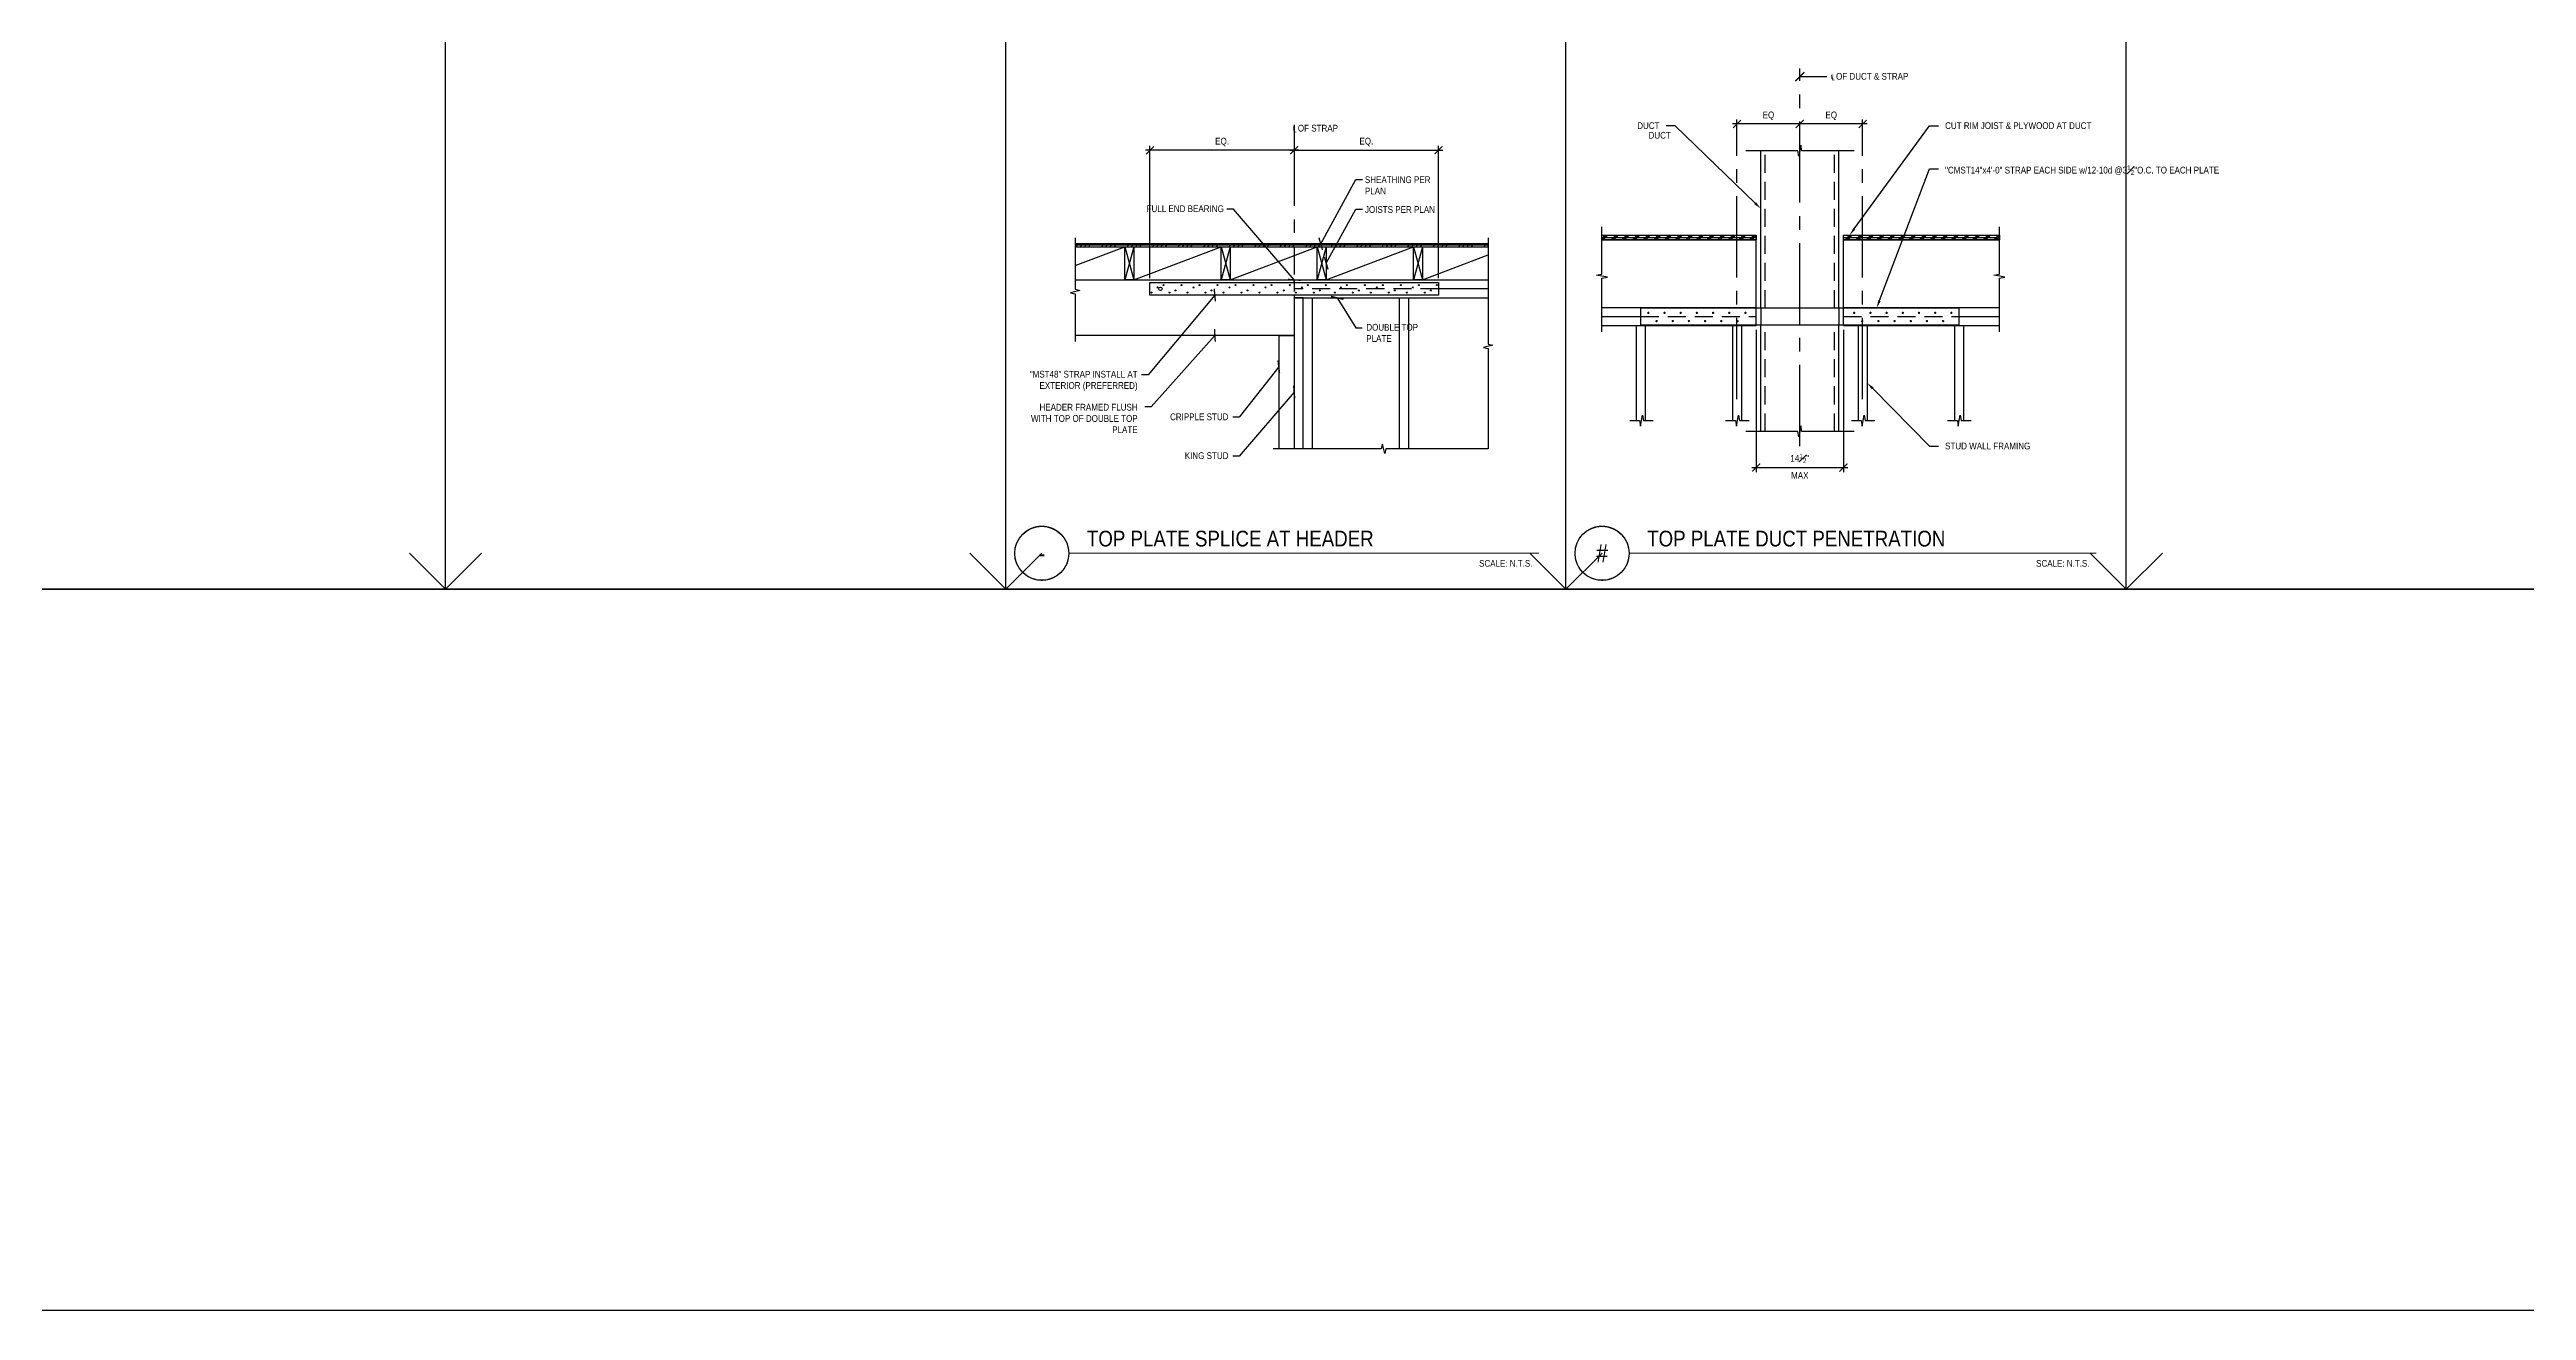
# Model space of a CAD drawing. Header units: inches. Extents: x -16404 to 14624, y -1591 to 16152.
# Drawn here: x -8914.6 to -8502.5, y 5040 to 5249.8 of the extents above; entities that cross this region are included whole.
import ezdxf
from ezdxf import colors
from ezdxf.entities.mleader import LeaderData, LeaderLine
from ezdxf.enums import TextEntityAlignment as Align
from ezdxf.math import Vec2, Vec3

# ---------------------------------------------------------------- set-up
doc = ezdxf.new("R2010")
doc.units = ezdxf.units.IN
doc.header["$LTSCALE"] = 24
doc.header["$MEASUREMENT"] = 0
for name, pattern in [('CENTER2', [1.125, 0.75, -0.125, 0.125, -0.125]), ('DASHED2', [0.375, 0.25, -0.125]), ('HIDDEN2', [0.1875, 0.125, -0.0625]), ('HIDDEN4', [0.09375, 0.0625, -0.03125])]:
    doc.linetypes.add(name, pattern=pattern)
doc.layers.get('0').update_dxf_attribs({"linetype": 'CONTINUOUS'})
doc.layers.get('DefPoints').update_dxf_attribs({"color": 251, "linetype": 'CONTINUOUS'})
for name, color, linetype in [('S-ANNO-DIMS', 2, 'CONTINUOUS'), ('S-ANNO-NOTE', 4, 'CONTINUOUS'), ('S-BREAK', 2, 'CONTINUOUS'), ('S-NAIL', 2, 'CONTINUOUS'), ('S-SIMPSON', 2, 'CONTINUOUS'), ('S-WOOD', 3, 'CONTINUOUS')]:
    doc.layers.add(name, color=color, linetype=linetype)
doc.layers.add('S-ANNO-GRID-NONPLOT', color=251, linetype='CONTINUOUS', plot=False)
doc.layers.add('S-ANNO-NONPLOT', color=253, linetype='CONTINUOUS', plot=False)
doc.layers.add('S-HATCH1', color=1, linetype='CONTINUOUS', transparency=0.5)
doc.styles.add('Arial', font='arial.ttf', dxfattribs={"width": 0.85})
doc.dimstyles.new('DIM-12$0', dxfattribs={"dimscale": 12, "dimtxt": 0.09375, "dimasz": 0.109375, "dimexe": 0.0625, "dimexo": 0.0625, "dimgap": 0.0625, "dimtad": 1, "dimdec": 4, "dimzin": 11, "dimdsep": 46, "dimlunit": 4, "dimtxsty": 'Arial', "dimblk": 'ARCHTICK', "dimblk1": 'ARCHTICK', "dimblk2": 'ARCHTICK', "dimsah": 1, "dimcen": 0.125, "dimdle": 0.0625, "dimclrd": 256, "dimclre": 256, "dimclrt": 4, "dimadec": 0, "dimazin": 0, "dimtfac": 0.75, "dimtdec": 4, "dimtofl": 0, "dimtmove": 0, "dimatfit": 3, "dimldrblk": 'ARCHTICK', "dimfxl": 1, "dimfrac": 1, "dimtolj": 1, "dimtzin": 11, "dimarcsym": 0})
doc.dimstyles.new('DIM-12$7', dxfattribs={"dimscale": 12, "dimtxt": 0.09375, "dimasz": 0.125, "dimexe": 0.0625, "dimexo": 0.0625, "dimgap": 0.0625, "dimtad": 1, "dimdec": 4, "dimzin": 11, "dimdsep": 46, "dimlunit": 4, "dimtxsty": 'Arial', "dimblk": 'ARCHTICK', "dimcen": 0.125, "dimclrd": 256, "dimclre": 256, "dimclrt": 4, "dimadec": 0, "dimazin": 0, "dimtfac": 0.75, "dimtdec": 4, "dimtofl": 0, "dimtmove": 0, "dimatfit": 3, "dimldrblk": 'ARCHTICK', "dimfxl": 1, "dimfrac": 1, "dimtolj": 1, "dimtzin": 11, "dimarcsym": 0})
pattern_1 = [(45, (1185.7944, -706.6446), (-0.88388348, 0.88388348), []), (45, (1185.684, -706.5341), (-0.88388348, 0.88388348), []), (45, (1185.5735, -706.4236), (-0.88388348, 0.88388348), [])]

# ---------------------------------------------------------------- blocks, each defined once
blk = doc.blocks.new('_ARCHTICK')
at = {"color": 0, "linetype": 'ByBlock', "const_width": 0.15}
blk.add_lwpolyline([(-0.5, -0.5), (0.5, 0.5)], dxfattribs=at)
blk = doc.blocks.new('*D2081')
at = {"layer": 'DefPoints', "color": 0, "transparency": 16777216}
for p in [(-8707.54, 5233.06), (-8683.54, 5233.06), (-8683.54, 5211.03)]:
    blk.add_point(p, dxfattribs=at)
at = {"layer": 'S-ANNO-DIMS', "lineweight": -2, "transparency": 16777216}
for p, q in [((-8683.54, 5211.78), (-8683.54, 5233.81)), ((-8708.29, 5233.06), (-8682.79, 5233.06))]:
    blk.add_line(p, q, dxfattribs=at)
at = {"layer": 'S-ANNO-DIMS', "lineweight": -2, "transparency": 16777216, "xscale": 1.3125, "yscale": 1.3125, "zscale": 1.3125, "rotation": 180}
blk.add_blockref('_ARCHTICK', (-8707.54, 5233.06), dxfattribs=at)
at = {"layer": 'S-ANNO-DIMS', "lineweight": -2, "transparency": 16777216, "xscale": 1.3125, "yscale": 1.3125, "zscale": 1.3125}
blk.add_blockref('_ARCHTICK', (-8683.54, 5233.06), dxfattribs=at)
at = {"layer": 'S-ANNO-DIMS', "color": 4, "transparency": 16777216, "insert": (-8695.54, 5234.42), "char_height": 1.125, "attachment_point": 5, "style": 'Arial'}
blk.add_mtext('\\A1;EQ.', dxfattribs=at)
blk = doc.blocks.new('*D2082')
at = {"layer": 'DefPoints', "color": 0, "transparency": 16777216}
for p in [(-8731.54, 5233.06), (-8707.54, 5233.06), (-8731.54, 5211.03)]:
    blk.add_point(p, dxfattribs=at)
at = {"layer": 'S-ANNO-DIMS', "lineweight": -2, "transparency": 16777216}
for p, q in [((-8731.54, 5211.78), (-8731.54, 5233.81)), ((-8706.79, 5233.06), (-8732.29, 5233.06))]:
    blk.add_line(p, q, dxfattribs=at)
at = {"layer": 'S-ANNO-DIMS', "lineweight": -2, "transparency": 16777216, "xscale": 1.3125, "yscale": 1.3125, "zscale": 1.3125, "rotation": 180}
blk.add_blockref('_ARCHTICK', (-8731.54, 5233.06), dxfattribs=at)
at = {"layer": 'S-ANNO-DIMS', "lineweight": -2, "transparency": 16777216, "xscale": 1.3125, "yscale": 1.3125, "zscale": 1.3125}
blk.add_blockref('_ARCHTICK', (-8707.54, 5233.06), dxfattribs=at)
at = {"layer": 'S-ANNO-DIMS', "color": 4, "transparency": 16777216, "insert": (-8719.54, 5234.42), "char_height": 1.125, "attachment_point": 5, "style": 'Arial'}
blk.add_mtext('\\A1;EQ.', dxfattribs=at)
blk = doc.blocks.new('*U287')
at = {"const_width": 0.188}
for points in [[(-4.5, 0, -1), (4.5, 0, 3.732051)], [(-4.5, 0, 1), (4.5, 0, -3.732051)]]:
    blk.add_lwpolyline(points, format="xyb", dxfattribs=at)
blk.add_lwpolyline([(4.5, 0), (82.74, 0)], dxfattribs=at)
blk.add_circle((0, 0), 4.5)
at = {"style": 'Arial', "width": 0.85}
for tag, p in [('DWG_TITLE_1', (7.5, 6.19)), ('DWG_TITLE_2', (7.5, 2.44))]:
    blk.add_attdef(tag, text='', height=2.62, dxfattribs=at).set_placement(p, align=Align.MIDDLE_LEFT)
blk.add_attdef('#', text='', height=3, dxfattribs=at).set_placement((0, 0), align=Align.MIDDLE_CENTER)
blk.add_attdef('SCALE', text='', height=1.12, dxfattribs=at).set_placement((81.62, -1.12), align=Align.TOP_RIGHT)
blk = doc.blocks.new('*D941')
at = {"layer": 'DefPoints', "color": 0, "transparency": 16777216}
for p in [(-8633.88, 5237.43), (-8633.88, 5237.43), (-8623.43, 5237.43)]:
    blk.add_point(p, dxfattribs=at)
at = {"layer": 'S-ANNO-DIMS', "lineweight": -2, "transparency": 16777216}
blk.add_line((-8622.68, 5237.43), (-8634.63, 5237.43), dxfattribs=at)
at = {"layer": 'S-ANNO-DIMS', "lineweight": -2, "transparency": 16777216, "xscale": 1.3125, "yscale": 1.3125, "zscale": 1.3125, "rotation": 180}
blk.add_blockref('_ARCHTICK', (-8633.88, 5237.43), dxfattribs=at)
at = {"layer": 'S-ANNO-DIMS', "lineweight": -2, "transparency": 16777216, "xscale": 1.3125, "yscale": 1.3125, "zscale": 1.3125}
blk.add_blockref('_ARCHTICK', (-8623.43, 5237.43), dxfattribs=at)
at = {"layer": 'S-ANNO-DIMS', "color": 4, "transparency": 16777216, "insert": (-8628.65, 5238.79), "char_height": 1.125, "attachment_point": 5, "style": 'Arial'}
blk.add_mtext('\\A1;EQ', dxfattribs=at)
blk = doc.blocks.new('*D942')
at = {"layer": 'DefPoints', "color": 0, "transparency": 16777216}
for p in [(-8623.43, 5237.43), (-8623.43, 5237.43), (-8612.97, 5237.43)]:
    blk.add_point(p, dxfattribs=at)
at = {"layer": 'S-ANNO-DIMS', "lineweight": -2, "transparency": 16777216}
blk.add_line((-8612.22, 5237.43), (-8624.18, 5237.43), dxfattribs=at)
at = {"layer": 'S-ANNO-DIMS', "lineweight": -2, "transparency": 16777216, "xscale": 1.3125, "yscale": 1.3125, "zscale": 1.3125, "rotation": 180}
blk.add_blockref('_ARCHTICK', (-8623.43, 5237.43), dxfattribs=at)
at = {"layer": 'S-ANNO-DIMS', "lineweight": -2, "transparency": 16777216, "xscale": 1.3125, "yscale": 1.3125, "zscale": 1.3125}
blk.add_blockref('_ARCHTICK', (-8612.97, 5237.43), dxfattribs=at)
at = {"layer": 'S-ANNO-DIMS', "color": 4, "transparency": 16777216, "insert": (-8618.2, 5238.79), "char_height": 1.125, "attachment_point": 5, "style": 'Arial'}
blk.add_mtext('\\A1;EQ', dxfattribs=at)
blk = doc.blocks.new('*D943')
at = {"layer": 'DefPoints', "color": 0, "transparency": 16777216}
for p in [(-8630.68, 5203.91), (-8616.18, 5203.91), (-8616.18, 5180.26)]:
    blk.add_point(p, dxfattribs=at)
at = {"layer": 'S-ANNO-DIMS', "lineweight": -2, "transparency": 16777216}
for p, q in [((-8630.68, 5203.16), (-8630.68, 5179.51)), ((-8616.18, 5203.16), (-8616.18, 5179.51)), ((-8631.43, 5180.26), (-8615.43, 5180.26))]:
    blk.add_line(p, q, dxfattribs=at)
at = {"layer": 'S-ANNO-DIMS', "lineweight": -2, "transparency": 16777216, "xscale": 1.3125, "yscale": 1.3125, "zscale": 1.3125, "rotation": 180}
blk.add_blockref('_ARCHTICK', (-8630.68, 5180.26), dxfattribs=at)
at = {"layer": 'S-ANNO-DIMS', "lineweight": -2, "transparency": 16777216, "xscale": 1.3125, "yscale": 1.3125, "zscale": 1.3125}
blk.add_blockref('_ARCHTICK', (-8616.18, 5180.26), dxfattribs=at)
at = {"layer": 'S-ANNO-DIMS', "color": 4, "transparency": 16777216, "char_height": 1.125, "attachment_point": 5, "style": 'Arial'}
for s, insert in [('\\A1;\\A1;14{\\H0.7x;\\S1#2;}"', (-8623.43, 5181.8)), ('\\A1;MAX', (-8623.43, 5178.95))]:
    blk.add_mtext(s, dxfattribs=dict(at, insert=insert))
blk = doc.blocks.new('*U283')
at = {"const_width": 0.188}
for points in [[(-4.5, 0, -1), (4.5, 0, 3.732051)], [(-4.5, 0, 1), (4.5, 0, -3.732051)]]:
    blk.add_lwpolyline(points, format="xyb", dxfattribs=at)
blk.add_lwpolyline([(4.5, 0), (82.21, 0)], dxfattribs=at)
blk.add_circle((0, 0), 4.5)
at = {"style": 'Arial', "width": 0.85}
for tag, p in [('DWG_TITLE_1', (7.5, 6.19)), ('DWG_TITLE_2', (7.5, 2.44))]:
    blk.add_attdef(tag, text='', height=2.62, dxfattribs=at).set_placement(p, align=Align.MIDDLE_LEFT)
blk.add_attdef('#', text='', height=3, dxfattribs=at).set_placement((0, 0), align=Align.MIDDLE_CENTER)
blk.add_attdef('SCALE', text='', height=1.12, dxfattribs=at).set_placement((81.08, -1.12), align=Align.TOP_RIGHT)
blk = doc.blocks.new('Se_24x36_DETAILS_GRID')
for p, q in [((0, 23), (7.767, 23)), ((0, 15.333), (0, 23)), ((7.767, 23), (15.535, 23)), ((7.767, 15.333), (7.767, 23)), ((15.535, 23), (23.302, 23)), ((15.535, 15.333), (15.535, 23)), ((23.302, 23), (31.07, 23)), ((23.302, 15.333), (23.302, 23)), ((31.07, 15.333), (31.07, 23)), ((0, 15.333), (0.5, 15.833)), ((7.767, 15.333), (8.267, 15.833)), ((15.535, 15.333), (16.035, 15.833)), ((23.302, 15.333), (23.802, 15.833)), ((0, 15.333), (7.767, 15.333)), ((0, 7.667), (0, 15.333)), ((7.767, 15.333), (15.535, 15.333)), ((7.767, 7.667), (7.767, 15.333)), ((15.535, 15.333), (23.302, 15.333)), ((15.535, 7.667), (15.535, 15.333)), ((23.302, 15.333), (31.07, 15.333)), ((23.302, 7.667), (23.302, 15.333)), ((31.07, 7.667), (31.07, 15.333)), ((0, 7.667), (0.5, 8.167)), ((7.767, 7.667), (8.267, 8.167)), ((15.535, 7.667), (16.035, 8.167)), ((23.302, 7.667), (23.802, 8.167)), ((0, 7.667), (7.767, 7.667)), ((0, 0), (0, 7.667)), ((7.767, 7.667), (15.535, 7.667)), ((7.767, 0), (7.767, 7.667)), ((15.535, 7.667), (23.302, 7.667)), ((15.535, 0), (15.535, 7.667)), ((23.302, 7.667), (31.07, 7.667)), ((23.302, 0), (23.302, 7.667)), ((31.07, 0), (31.07, 7.667)), ((0, 0), (0.5, 0.5)), ((7.767, 0), (8.267, 0.5)), ((15.535, 0), (16.035, 0.5)), ((23.302, 0), (23.802, 0.5)), ((0, 0), (7.767, 0)), ((7.767, 0), (15.535, 0)), ((15.535, 0), (23.302, 0)), ((23.302, 0), (31.07, 0))]:
    blk.add_line(p, q)
at = {"linetype": 'DASHED2', "ltscale": 0.5}
for p, q in [((7.767, 15.333), (7.267, 15.833)), ((15.535, 15.333), (15.035, 15.833)), ((23.302, 15.333), (22.802, 15.833)), ((31.07, 15.333), (30.57, 15.833)), ((7.767, 7.667), (7.267, 8.167)), ((15.535, 7.667), (15.035, 8.167)), ((23.302, 7.667), (22.802, 8.167)), ((31.07, 7.667), (30.57, 8.167)), ((7.767, 0), (7.267, 0.5)), ((15.535, 0), (15.035, 0.5)), ((23.302, 0), (22.802, 0.5)), ((31.07, 0), (30.57, 0.5))]:
    blk.add_line(p, q, dxfattribs=at)

msp = doc.modelspace()

# ---------------------------------------------------------------- hatches: boundary and pattern name
at = {"layer": 'S-HATCH1'}
h = msp.add_hatch(dxfattribs=at)
h.set_pattern_fill('ANSI34', color=256, scale=4, style=0)
h.set_pattern_definition([(45, (-8747.082, 5167.1166), (-2.12132, 2.12132), []), (45, (-8746.3748, 5167.1166), (-2.12132, 2.12132), []), (45, (-8745.6677, 5167.1166), (-2.12132, 2.12132), []), (45, (-8744.9606, 5167.1166), (-2.12132, 2.12132), [])])
h.paths.add_polyline_path([(-8675.29953, 5217.00089), (-8675.29953, 5217.50089), (-8743.96248, 5217.50089), (-8743.96248, 5217.00089)])
h = msp.add_hatch(dxfattribs=at)
h.set_pattern_fill('PLAST', color=256, scale=5, angle=45, style=0)
h.set_pattern_definition(pattern_1)
h.paths.add_polyline_path([(-8630.67793, 5218.15564), (-8656.35869, 5218.15564), (-8656.35869, 5218.90564), (-8630.67793, 5218.90564)])
h = msp.add_hatch(dxfattribs=at)
h.set_pattern_fill('PLAST', color=256, scale=5, angle=45, style=0)
h.set_pattern_definition(pattern_1)
h.paths.add_polyline_path([(-8590.21698, 5218.15564), (-8616.17793, 5218.15564), (-8616.17793, 5218.90564), (-8590.21698, 5218.90564)])

# ---------------------------------------------------------------- linework, layer by layer
at = {"layer": 'S-ANNO-GRID-NONPLOT'}
msp.add_lwpolyline([(-6513.41764, 5160), (-9128.3678, 5160), (-9128.3678, 6720), (-6513.41764, 6720)], close=True, dxfattribs=at)
at = {"layer": 'S-ANNO-NONPLOT', "color": 6}
msp.add_lwpolyline([(-6393.41764, 5040), (-9248.3678, 5040), (-9248.3678, 6840), (-6393.41764, 6840)], close=True, dxfattribs=at)
at = {"layer": 'S-ANNO-NOTE', "color": 1, "linetype": 'CENTER2', "ltscale": 0.75}
for p, q in [((-8623.42793, 5183.84181), (-8623.42793, 5246.66397)), ((-8707.54441, 5237.29392), (-8707.54441, 5212.39998)), ((-8633.88191, 5191.65742), (-8633.88191, 5238.17646)), ((-8612.97394, 5191.65742), (-8612.97394, 5238.17646))]:
    msp.add_line(p, q, dxfattribs=at)
at = {"layer": 'S-ANNO-NOTE', "color": 2}
for points in [[(-8656.35869, 5202.87388), (-8656.35869, 5211.76807), (-8655.44441, 5211.93157), (-8656.35869, 5212.09508), (-8657.27297, 5212.25858), (-8656.35869, 5212.42209), (-8656.35869, 5220.32099)], [(-8590.21698, 5202.87388), (-8590.21698, 5211.76807), (-8589.3027, 5211.93157), (-8590.21698, 5212.09508), (-8591.13126, 5212.25858), (-8590.21698, 5212.42209), (-8590.21698, 5220.32099)], [(-8651.72639, 5188.07958), (-8650.09196, 5188.07958), (-8649.92846, 5187.1653), (-8649.76495, 5188.07958), (-8649.60145, 5188.99386), (-8649.43794, 5188.07958), (-8647.81323, 5188.07958)], [(-8635.76595, 5188.07958), (-8634.13152, 5188.07958), (-8633.96801, 5187.1653), (-8633.80451, 5188.07958), (-8633.641, 5188.99386), (-8633.4775, 5188.07958), (-8631.85279, 5188.07958)], [(-8614.85797, 5188.07958), (-8613.22354, 5188.07958), (-8613.06004, 5187.1653), (-8612.89653, 5188.07958), (-8612.73302, 5188.99386), (-8612.56952, 5188.07958), (-8610.94481, 5188.07958)], [(-8598.85797, 5188.07958), (-8597.22354, 5188.07958), (-8597.06004, 5187.1653), (-8596.89653, 5188.07958), (-8596.73302, 5188.99386), (-8596.56952, 5188.07958), (-8594.94481, 5188.07958)], [(-8614.36163, 5186.278), (-8623.10091, 5186.278), (-8623.26442, 5187.19228), (-8623.42793, 5186.278), (-8623.59143, 5185.36372), (-8623.75494, 5186.278), (-8632.38554, 5186.278)]]:
    msp.add_lwpolyline(points, dxfattribs=at)
at = {"layer": 'S-BREAK'}
for points in [[(-8743.96248, 5218.50089), (-8743.96248, 5209.92243), (-8743.18413, 5209.73314), (-8744.74083, 5209.35457), (-8743.96248, 5209.16528), (-8743.96248, 5201.25089)], [(-8675.29953, 5218.50089), (-8675.29953, 5200.81354), (-8674.52118, 5200.62425), (-8676.07788, 5200.24568), (-8675.29953, 5200.05639), (-8675.29953, 5183.36905)], [(-8675.29953, 5183.36905), (-8692.2934, 5183.36905), (-8692.48268, 5182.5907), (-8692.86126, 5184.1474), (-8693.05054, 5183.36905), (-8711.04441, 5183.36905)]]:
    msp.add_lwpolyline(points, dxfattribs=at)
at = {"layer": 'S-NAIL', "const_width": 0.19231}
for points in [[(-8648.7246, 5206.00067, 1), (-8648.5323, 5206.00067, 1)], [(-8647.35873, 5204.63436, -1), (-8647.16643, 5204.63436, -1)], [(-8646.0323, 5206.00067, 1), (-8645.83999, 5206.00067, 1)], [(-8644.66643, 5204.63436, -1), (-8644.47412, 5204.63436, -1)], [(-8643.33999, 5206.00067, 1), (-8643.14768, 5206.00067, 1)], [(-8641.97412, 5204.63436, -1), (-8641.78181, 5204.63436, -1)], [(-8640.64768, 5206.00067, 1), (-8640.45537, 5206.00067, 1)], [(-8639.28181, 5204.63436, -1), (-8639.0895, 5204.63436, -1)], [(-8637.95537, 5206.00067, 1), (-8637.76307, 5206.00067, 1)], [(-8636.5895, 5204.63436, -1), (-8636.39719, 5204.63436, -1)], [(-8635.26307, 5206.00067, 1), (-8635.07076, 5206.00067, 1)], [(-8633.89719, 5204.63436, -1), (-8633.70489, 5204.63436, -1)], [(-8632.57076, 5206.00067, 1), (-8632.37845, 5206.00067, 1)], [(-8614.2789, 5206.00067, -1), (-8614.47121, 5206.00067, -1)], [(-8612.95246, 5204.63436, 1), (-8613.14477, 5204.63436, 1)], [(-8611.58659, 5206.00067, -1), (-8611.7789, 5206.00067, -1)], [(-8610.26015, 5204.63436, 1), (-8610.45246, 5204.63436, 1)], [(-8608.89428, 5206.00067, -1), (-8609.08659, 5206.00067, -1)], [(-8607.56785, 5204.63436, 1), (-8607.76015, 5204.63436, 1)], [(-8606.20197, 5206.00067, -1), (-8606.39428, 5206.00067, -1)], [(-8604.87554, 5204.63436, 1), (-8605.06785, 5204.63436, 1)], [(-8603.50967, 5206.00067, -1), (-8603.70197, 5206.00067, -1)], [(-8602.18323, 5204.63436, 1), (-8602.37554, 5204.63436, 1)], [(-8600.81736, 5206.00067, -1), (-8601.00967, 5206.00067, -1)], [(-8599.49092, 5204.63436, 1), (-8599.68323, 5204.63436, 1)], [(-8598.12505, 5206.00067, -1), (-8598.31736, 5206.00067, -1)]]:
    msp.add_lwpolyline(points, format="xyb", close=True, dxfattribs=at)
at = {"layer": 'S-SIMPSON'}
for p, q in [((-8731.54441, 5211.03214), (-8683.54441, 5211.03214)), ((-8731.54441, 5208.96964), (-8731.54441, 5211.03214)), ((-8683.54441, 5208.96964), (-8731.54441, 5208.96964)), ((-8731.38441, 5209.37589), (-8731.20441, 5209.37589)), ((-8731.29441, 5209.28589), (-8731.29441, 5209.46589)), ((-8730.38441, 5210.25089), (-8730.20441, 5210.25089)), ((-8730.29441, 5210.16089), (-8730.29441, 5210.34089)), ((-8729.38441, 5210.62589), (-8729.20441, 5210.62589)), ((-8729.29441, 5210.53589), (-8729.29441, 5210.71589)), ((-8728.38441, 5209.37589), (-8728.20441, 5209.37589)), ((-8728.29441, 5209.28589), (-8728.29441, 5209.46589)), ((-8727.38441, 5209.75089), (-8727.20441, 5209.75089)), ((-8727.29441, 5209.66089), (-8727.29441, 5209.84089)), ((-8726.38441, 5210.62589), (-8726.20441, 5210.62589)), ((-8726.29441, 5210.53589), (-8726.29441, 5210.71589)), ((-8725.38441, 5209.37589), (-8725.20441, 5209.37589)), ((-8725.29441, 5209.28589), (-8725.29441, 5209.46589)), ((-8724.38441, 5210.25089), (-8724.20441, 5210.25089)), ((-8724.29441, 5210.16089), (-8724.29441, 5210.34089)), ((-8723.38441, 5210.62589), (-8723.20441, 5210.62589)), ((-8723.29441, 5210.53589), (-8723.29441, 5210.71589)), ((-8722.38441, 5209.37589), (-8722.20441, 5209.37589)), ((-8722.29441, 5209.28589), (-8722.29441, 5209.46589)), ((-8721.38441, 5209.75089), (-8721.20441, 5209.75089)), ((-8721.29441, 5209.66089), (-8721.29441, 5209.84089)), ((-8720.38441, 5210.62589), (-8720.20441, 5210.62589)), ((-8720.29441, 5210.53589), (-8720.29441, 5210.71589)), ((-8719.38441, 5209.37589), (-8719.20441, 5209.37589)), ((-8719.29441, 5209.28589), (-8719.29441, 5209.46589)), ((-8718.38441, 5210.25089), (-8718.20441, 5210.25089)), ((-8718.29441, 5210.16089), (-8718.29441, 5210.34089)), ((-8717.38441, 5210.62589), (-8717.20441, 5210.62589)), ((-8717.29441, 5210.53589), (-8717.29441, 5210.71589)), ((-8716.38441, 5209.37589), (-8716.20441, 5209.37589)), ((-8716.29441, 5209.28589), (-8716.29441, 5209.46589)), ((-8715.38441, 5209.75089), (-8715.20441, 5209.75089)), ((-8715.29441, 5209.66089), (-8715.29441, 5209.84089)), ((-8714.38441, 5210.62589), (-8714.20441, 5210.62589)), ((-8714.29441, 5210.53589), (-8714.29441, 5210.71589)), ((-8713.38441, 5209.37589), (-8713.20441, 5209.37589)), ((-8713.29441, 5209.28589), (-8713.29441, 5209.46589)), ((-8712.38441, 5210.25089), (-8712.20441, 5210.25089)), ((-8712.29441, 5210.16089), (-8712.29441, 5210.34089)), ((-8711.38441, 5210.62589), (-8711.20441, 5210.62589)), ((-8711.29441, 5210.53589), (-8711.29441, 5210.71589)), ((-8710.38441, 5209.37589), (-8710.20441, 5209.37589)), ((-8710.29441, 5209.28589), (-8710.29441, 5209.46589)), ((-8709.38441, 5209.75089), (-8709.20441, 5209.75089)), ((-8709.29441, 5209.66089), (-8709.29441, 5209.84089)), ((-8708.38441, 5210.62589), (-8708.20441, 5210.62589)), ((-8708.29441, 5210.53589), (-8708.29441, 5210.71589)), ((-8707.38441, 5209.37589), (-8707.20441, 5209.37589)), ((-8707.29441, 5209.28589), (-8707.29441, 5209.46589)), ((-8706.38441, 5210.25089), (-8706.20441, 5210.25089)), ((-8706.29441, 5210.16089), (-8706.29441, 5210.34089)), ((-8705.38441, 5210.62589), (-8705.20441, 5210.62589)), ((-8705.29441, 5210.53589), (-8705.29441, 5210.71589)), ((-8704.38441, 5209.37589), (-8704.20441, 5209.37589)), ((-8704.29441, 5209.28589), (-8704.29441, 5209.46589)), ((-8703.38441, 5209.75089), (-8703.20441, 5209.75089)), ((-8703.29441, 5209.66089), (-8703.29441, 5209.84089)), ((-8702.38441, 5210.62589), (-8702.20441, 5210.62589)), ((-8702.29441, 5210.53589), (-8702.29441, 5210.71589)), ((-8700.88441, 5209.37589), (-8700.70441, 5209.37589)), ((-8700.79441, 5209.28589), (-8700.79441, 5209.46589)), ((-8699.88441, 5210.25089), (-8699.70441, 5210.25089)), ((-8699.79441, 5210.16089), (-8699.79441, 5210.34089)), ((-8698.88441, 5210.62589), (-8698.70441, 5210.62589)), ((-8698.79441, 5210.53589), (-8698.79441, 5210.71589)), ((-8697.88441, 5209.37589), (-8697.70441, 5209.37589)), ((-8697.79441, 5209.28589), (-8697.79441, 5209.46589)), ((-8696.88441, 5209.75089), (-8696.70441, 5209.75089)), ((-8696.79441, 5209.66089), (-8696.79441, 5209.84089)), ((-8695.88441, 5210.62589), (-8695.70441, 5210.62589)), ((-8695.79441, 5210.53589), (-8695.79441, 5210.71589)), ((-8694.88441, 5209.37589), (-8694.70441, 5209.37589)), ((-8694.79441, 5209.28589), (-8694.79441, 5209.46589)), ((-8693.88441, 5210.25089), (-8693.70441, 5210.25089)), ((-8693.79441, 5210.16089), (-8693.79441, 5210.34089)), ((-8692.88441, 5210.62589), (-8692.70441, 5210.62589)), ((-8692.79441, 5210.53589), (-8692.79441, 5210.71589)), ((-8691.88441, 5209.37589), (-8691.70441, 5209.37589)), ((-8691.79441, 5209.28589), (-8691.79441, 5209.46589)), ((-8690.88441, 5209.75089), (-8690.70441, 5209.75089)), ((-8690.79441, 5209.66089), (-8690.79441, 5209.84089)), ((-8689.88441, 5210.62589), (-8689.70441, 5210.62589)), ((-8689.79441, 5210.53589), (-8689.79441, 5210.71589)), ((-8688.88441, 5209.37589), (-8688.70441, 5209.37589)), ((-8688.79441, 5209.28589), (-8688.79441, 5209.46589)), ((-8687.88441, 5210.25089), (-8687.70441, 5210.25089)), ((-8687.79441, 5210.16089), (-8687.79441, 5210.34089)), ((-8686.88441, 5210.62589), (-8686.70441, 5210.62589)), ((-8686.79441, 5210.53589), (-8686.79441, 5210.71589)), ((-8685.88441, 5209.37589), (-8685.70441, 5209.37589)), ((-8685.79441, 5209.28589), (-8685.79441, 5209.46589)), ((-8684.88441, 5209.75089), (-8684.70441, 5209.75089)), ((-8684.79441, 5209.66089), (-8684.79441, 5209.84089)), ((-8683.88441, 5210.62589), (-8683.70441, 5210.62589)), ((-8683.79441, 5210.53589), (-8683.79441, 5210.71589)), ((-8683.54441, 5211.03214), (-8683.54441, 5208.96964))]:
    msp.add_line(p, q, dxfattribs=at)
msp.add_lwpolyline([(-8649.90531, 5204.00564), (-8596.94434, 5204.00564), (-8596.94434, 5206.80564), (-8649.90531, 5206.80564)], close=True, dxfattribs=at)
for centre, radius in [((-8731.29441, 5209.37589), 0.078), ((-8730.29441, 5210.25089), 0.07815), ((-8729.79441, 5210.00089), 0.28125), ((-8729.29441, 5210.62589), 0.078), ((-8728.29441, 5209.37589), 0.078), ((-8727.29441, 5209.75089), 0.078), ((-8726.29441, 5210.62589), 0.078), ((-8725.29441, 5209.37589), 0.078), ((-8724.29441, 5210.25089), 0.07815), ((-8723.29441, 5210.62589), 0.078), ((-8722.29441, 5209.37589), 0.078), ((-8721.29441, 5209.75089), 0.078), ((-8720.29441, 5210.62589), 0.078), ((-8719.29441, 5209.37589), 0.078), ((-8718.29441, 5210.25089), 0.07815), ((-8717.29441, 5210.62589), 0.078), ((-8716.29441, 5209.37589), 0.078), ((-8715.29441, 5209.75089), 0.078), ((-8714.29441, 5210.62589), 0.078), ((-8713.29441, 5209.37589), 0.078), ((-8712.29441, 5210.25089), 0.07815), ((-8711.29441, 5210.62589), 0.078), ((-8710.29441, 5209.37589), 0.078), ((-8709.29441, 5209.75089), 0.078), ((-8708.29441, 5210.62589), 0.078), ((-8707.29441, 5209.37589), 0.078), ((-8706.29441, 5210.25089), 0.07815), ((-8705.29441, 5210.62589), 0.078), ((-8704.29441, 5209.37589), 0.078), ((-8703.29441, 5209.75089), 0.078), ((-8702.29441, 5210.62589), 0.078), ((-8700.79441, 5209.37589), 0.078), ((-8699.79441, 5210.25089), 0.07815), ((-8698.79441, 5210.62589), 0.078), ((-8697.79441, 5209.37589), 0.078), ((-8696.79441, 5209.75089), 0.078), ((-8695.79441, 5210.62589), 0.078), ((-8694.79441, 5209.37589), 0.078), ((-8693.79441, 5210.25089), 0.07815), ((-8692.79441, 5210.62589), 0.078), ((-8691.79441, 5209.37589), 0.078), ((-8690.79441, 5209.75089), 0.078), ((-8689.79441, 5210.62589), 0.078), ((-8688.79441, 5209.37589), 0.078), ((-8687.79441, 5210.25089), 0.07815), ((-8686.79441, 5210.62589), 0.078), ((-8685.79441, 5209.37589), 0.078), ((-8684.79441, 5209.75089), 0.078), ((-8683.79441, 5210.62589), 0.078)]:
    msp.add_circle(centre, radius, dxfattribs=at)
at = {"layer": 'S-WOOD'}
for p, q in [((-8629.92793, 5206.80564), (-8629.92793, 5232.98752)), ((-8616.92793, 5206.80564), (-8616.92793, 5232.98752)), ((-8656.35869, 5218.15564), (-8630.67793, 5218.15564)), ((-8630.67793, 5206.80564), (-8630.67793, 5218.15564)), ((-8616.17793, 5218.15564), (-8590.21698, 5218.15564)), ((-8616.17793, 5206.80564), (-8616.17793, 5218.15564)), ((-8656.35869, 5206.90564), (-8630.67793, 5206.90564)), ((-8656.35869, 5205.40564), (-8649.90531, 5205.40564)), ((-8616.17793, 5206.90564), (-8590.21698, 5206.90564)), ((-8596.94434, 5205.40564), (-8590.21698, 5205.40564)), ((-8656.35869, 5203.90564), (-8630.67793, 5203.90564)), ((-8650.63191, 5203.90564), (-8650.63191, 5188.07958)), ((-8649.13191, 5203.90564), (-8649.13191, 5188.07958)), ((-8634.63191, 5203.90564), (-8634.63191, 5188.07958)), ((-8633.13191, 5203.90564), (-8633.13191, 5188.07958)), ((-8630.67793, 5203.90564), (-8630.67793, 5204.00564)), ((-8629.92793, 5186.278), (-8629.92793, 5204.00564)), ((-8616.92793, 5186.278), (-8616.92793, 5204.00564)), ((-8616.17793, 5203.90564), (-8616.17793, 5204.00564)), ((-8616.17793, 5203.90564), (-8590.21698, 5203.90564)), ((-8613.72394, 5203.90564), (-8613.72394, 5188.07958)), ((-8612.22394, 5203.90564), (-8612.22394, 5188.07958)), ((-8597.72394, 5203.90564), (-8597.72394, 5188.07958)), ((-8596.22394, 5203.90564), (-8596.22394, 5188.07958))]:
    msp.add_line(p, q, dxfattribs=at)
at = {"layer": 'S-WOOD', "color": 2, "linetype": 'HIDDEN2'}
for p, q in [((-8629.17793, 5206.80564), (-8629.17793, 5232.98752)), ((-8617.67793, 5206.80564), (-8617.67793, 5232.98752)), ((-8683.54441, 5210.00089), (-8707.54441, 5210.00089)), ((-8649.90531, 5205.40564), (-8630.67793, 5205.40564)), ((-8630.67793, 5204.00564), (-8630.67793, 5206.80564)), ((-8629.92793, 5206.80564), (-8629.92793, 5204.00564)), ((-8616.92793, 5206.80564), (-8616.92793, 5204.00564)), ((-8616.17793, 5204.00564), (-8616.17793, 5206.80564)), ((-8616.17793, 5205.40564), (-8596.94434, 5205.40564)), ((-8629.17793, 5186.278), (-8629.17793, 5204.00564)), ((-8617.67793, 5186.278), (-8617.67793, 5204.00564))]:
    msp.add_line(p, q, dxfattribs=at)
at = {"layer": 'S-WOOD', "color": 1}
for p, q in [((-8675.29953, 5217.25089), (-8743.96248, 5217.25089)), ((-8656.35869, 5218.53064), (-8630.67793, 5218.53064)), ((-8616.17793, 5218.53064), (-8590.21698, 5218.53064))]:
    msp.add_line(p, q, dxfattribs=at)
at = {"layer": 'S-WOOD', "color": 2}
for p, q in [((-8743.96248, 5213.86888), (-8735.70536, 5217.00089)), ((-8734.20536, 5217.00089), (-8735.70536, 5211.50089)), ((-8735.70536, 5217.00089), (-8734.20536, 5211.50089)), ((-8734.20536, 5211.50089), (-8719.70536, 5217.00089)), ((-8719.70536, 5217.00089), (-8718.20536, 5211.50089)), ((-8718.20536, 5217.00089), (-8719.70536, 5211.50089)), ((-8718.20536, 5211.50089), (-8703.70536, 5217.00089)), ((-8702.20536, 5217.00089), (-8703.70536, 5211.50089)), ((-8703.70536, 5217.00089), (-8702.20536, 5211.50089)), ((-8702.20536, 5211.50089), (-8687.70536, 5217.00089)), ((-8687.70536, 5217.00089), (-8686.20536, 5211.50089)), ((-8686.20536, 5217.00089), (-8687.70536, 5211.50089)), ((-8686.20536, 5211.50089), (-8675.29953, 5215.63758))]:
    msp.add_line(p, q, dxfattribs=at)
at = {"layer": 'S-WOOD', "color": 2, "linetype": 'HIDDEN4'}
msp.add_line((-8707.54441, 5211.03214), (-8707.54441, 5208.96964), dxfattribs=at)
at = {"layer": 'S-WOOD'}
for points in [[(-8614.36163, 5232.98752), (-8623.10091, 5232.98752), (-8623.26442, 5233.9018), (-8623.42793, 5232.98752), (-8623.59143, 5232.07324), (-8623.75494, 5232.98752), (-8632.38554, 5232.98752)], [(-8743.96248, 5211.50089), (-8707.54441, 5211.50089), (-8707.54441, 5211.03214)], [(-8707.54441, 5211.03214), (-8707.54441, 5211.50089), (-8675.29953, 5211.50089)], [(-8707.54441, 5208.96964), (-8707.54441, 5208.50089), (-8675.29953, 5208.50089)], [(-8706.04441, 5183.36905), (-8706.04441, 5208.50089), (-8707.54441, 5208.50089), (-8707.54441, 5202.25089)], [(-8706.04441, 5183.36905), (-8706.04441, 5208.50089), (-8704.54441, 5208.50089), (-8704.54441, 5183.36905)], [(-8690.04441, 5183.36905), (-8690.04441, 5208.50089), (-8688.54441, 5208.50089), (-8688.54441, 5183.36905)], [(-8675.29953, 5210.00089), (-8683.54441, 5210.00089)], [(-8675.29953, 5210.00089), (-8683.54441, 5210.00089)], [(-8707.54441, 5202.25089), (-8743.96248, 5202.25089)], [(-8710.04441, 5183.36905), (-8710.04441, 5202.25089), (-8707.54441, 5202.25089), (-8707.54441, 5183.80206)], [(-8707.54441, 5202.25089), (-8707.54441, 5183.36905)]]:
    msp.add_lwpolyline(points, dxfattribs=at)
for points in [[(-8675.29953, 5217.00089), (-8675.29953, 5217.50089), (-8743.96248, 5217.50089), (-8743.96248, 5217.00089)], [(-8735.70536, 5217.00089), (-8734.20536, 5217.00089), (-8734.20536, 5211.50089), (-8735.70536, 5211.50089)], [(-8719.70536, 5217.00089), (-8718.20536, 5217.00089), (-8718.20536, 5211.50089), (-8719.70536, 5211.50089)], [(-8703.70536, 5217.00089), (-8702.20536, 5217.00089), (-8702.20536, 5211.50089), (-8703.70536, 5211.50089)], [(-8687.70536, 5217.00089), (-8686.20536, 5217.00089), (-8686.20536, 5211.50089), (-8687.70536, 5211.50089)], [(-8630.67793, 5218.15564), (-8656.35869, 5218.15564), (-8656.35869, 5218.90564), (-8630.67793, 5218.90564)], [(-8590.21698, 5218.15564), (-8616.17793, 5218.15564), (-8616.17793, 5218.90564), (-8590.21698, 5218.90564)]]:
    msp.add_lwpolyline(points, close=True, dxfattribs=at)

# ---------------------------------------------------------------- block references
at = {"layer": 'S-ANNO-GRID-NONPLOT', "xscale": 12, "yscale": 12, "zscale": 12}
for p in [(-9128.3678, 5160), (-8755.5314, 5160)]:
    msp.add_blockref('Se_24x36_DETAILS_GRID', p, dxfattribs=at)
at = {"layer": 'S-ANNO-NOTE'}
for name, p, values in [('*U287', (-8749.5314, 5166), {'#': '-', 'DWG_TITLE_2': 'TOP PLATE SPLICE AT HEADER', 'SCALE': 'SCALE: N.T.S.'}), ('*U283', (-8656.3223, 5166), {'#': '#', 'DWG_TITLE_2': 'TOP PLATE DUCT PENETRATION', 'SCALE': 'SCALE: N.T.S.'})]:
    msp.add_blockref(name, p, dxfattribs=at).add_auto_attribs(values)

# ---------------------------------------------------------------- texts
at = {"layer": 'S-ANNO-NOTE', "color": 4, "char_height": 1.125, "style": 'Arial'}
for s, insert, width, attachment_point in [('℄ OF DUCT & STRAP', (-8618.31635, 5245.92167), 22.5039397, 1), ('℄ OF STRAP', (-8707.8487, 5237.29842), 11.2915393, 1), ('DUCT', (-8644.88323, 5236.11854), 22.5302798, 3), ('SHEATHING PER PLAN', (-8695.77991, 5228.71811), 11.2915393, 1), ('FULL END BEARING', (-8719.25386, 5223.89373), 13.0122483, 3), ('JOISTS PER PLAN', (-8695.77991, 5223.76365), 11.2915393, 1), ('DOUBLE TOP PLATE', (-8695.55191, 5204.17073), 9.7368406, 1), ('"MST48" STRAP INSTALL AT EXTERIOR (PREFERRED)', (-8733.58913, 5196.35486), 22.5039397, 3), ('HEADER FRAMED FLUSH WITH TOP OF DOUBLE TOP PLATE', (-8733.58903, 5190.86901), 18.1160504, 3), ('CRIPPLE STUD', (-8718.47586, 5189.26904), 22.5302798, 3), ('KING STUD', (-8718.47586, 5182.81052), 22.5302798, 3)]:
    msp.add_mtext(s, dxfattribs=dict(at, insert=insert, width=width, attachment_point=attachment_point))

# ---------------------------------------------------------------- dimensions: what is measured, and where the dimension line sits
at = {"layer": 'S-ANNO-DIMS'}
for base, p1, p2, text, picture, middle in [((-8633.88191, 5237.42646), (-8623.42793, 5237.42646), (-8633.88191, 5237.42646), 'EQ', '*D941', (-8628.65492, 5238.79268)), ((-8623.42793, 5237.42646), (-8612.97394, 5237.42646), (-8623.42793, 5237.42646), 'EQ', '*D942', (-8618.20093, 5238.79268)), ((-8616.17793, 5180.26053), (-8630.67793, 5203.90564), (-8616.17793, 5203.90564), '\\A1;14{\\H0.7x;\\S1#2;}"\\XMAX', '*D943', (-8623.42793, 5180.26053))]:
    dim = msp.add_linear_dim(base=base, p1=p1, p2=p2, text=text, dimstyle='DIM-12$0', override={"dimsah": 0}, dxfattribs=at)
    dim.commit()
    dim.dimension.update_dxf_attribs({"geometry": picture, "text_midpoint": middle})
dim = msp.add_linear_dim(base=(-8731.54441, 5233.05504), p1=(-8707.54441, 5233.05504), p2=(-8731.54441, 5211.03214), angle=180, text='EQ.', dimstyle='DIM-12$0', dxfattribs=at)
dim.commit()
dim.dimension.update_dxf_attribs({"geometry": '*D2082', "text_midpoint": (-8719.54441, 5234.42126)})
dim = msp.add_linear_dim(base=(-8683.54441, 5233.05504), p1=(-8707.54441, 5233.05504), p2=(-8683.54441, 5211.03214), text='EQ.', dimstyle='DIM-12$0', dxfattribs=at)
dim.commit()
dim.dimension.update_dxf_attribs({"geometry": '*D2081', "text_midpoint": (-8695.54441, 5234.42126)})

# ---------------------------------------------------------------- leaders
for points in [[(-8623.4279, 5245.31299), (-8618.90979, 5245.31299)], [(-8703.1364, 5217.50089), (-8697.28517, 5228.21272), (-8696.20517, 5228.21272)], [(-8707.54441, 5211.50089), (-8717.66548, 5223.2495), (-8718.74548, 5223.2495)], [(-8702.20536, 5214.25089), (-8697.28517, 5223.25827), (-8696.20517, 5223.25827)], [(-8720.75369, 5208.96964), (-8731.84791, 5195.71063), (-8732.92791, 5195.71063)], [(-8700.39075, 5208.50089), (-8697.29314, 5203.5265), (-8696.21314, 5203.5265)], [(-8720.73729, 5202.25089), (-8731.31368, 5190.38903), (-8732.39368, 5190.38903)], [(-8710.10955, 5197.0327), (-8716.6949, 5188.62482), (-8717.7749, 5188.62482)], [(-8707.54441, 5192.80997), (-8716.6949, 5182.16629), (-8717.7749, 5182.16629)]]:
    msp.add_leader(points, dimstyle='DIM-12$7', dxfattribs=at)
at = {"layer": 'S-ANNO-NOTE'}
ml = msp.add_multileader_mtext('Standard', dxfattribs=at)
ml.set_content('{\\C4;DUCT}', color=4, style='Arial')
ml.set_leader_properties(color=2)
ml.build(insert=Vec2(0, 0))
ml.multileader.update_dxf_attribs({"dogleg_length": 0.36, "arrow_head_size": 1.3125, "scale": 12})
ctx = ml.context
ctx.base_point, ctx.scale, ctx.char_height, ctx.arrow_head_size, ctx.landing_gap_size, ctx.plane_origin = Vec3(-8651.42782, 5237.14999), 12, 1.125, 1.3125, 1.08, Vec3(-8601.30585, 5931.48481)
ctx.text_align_type = 2
notes = []
notes.append((ctx, [(0, (1, 1, 0), (-8644.18743, 5237.14999), (-1, 0), 1.5, [(0, [(-8629.92793, 5223.35272)], 0, [])])]))
ctx.mtext.insert, ctx.mtext.width, ctx.mtext.alignment, ctx.mtext.flow_direction = Vec3(-8646.76743, 5237.72208), 19.9677097, 3, 5
ml = msp.add_multileader_mtext('Standard', dxfattribs=at)
ml.set_content('{\\C4;CUT RIM JOIST & PLYWOOD AT DUCT}', color=4, style='Arial')
ml.set_leader_properties(color=2)
ml.build(insert=Vec2(0, 0))
ml.multileader.update_dxf_attribs({"dogleg_length": 0.36, "arrow_head_size": 1.3125, "scale": 12})
ctx = ml.context
ctx.base_point, ctx.scale, ctx.char_height, ctx.arrow_head_size, ctx.landing_gap_size, ctx.plane_origin = Vec3(-8600.34321, 5237.14999), 12, 1.125, 1.3125, 1.08, Vec3(-8645.55, 5931.48481)
notes.append((ctx, [(0, (1, 1, 0), (-8601.84321, 5237.14999), (1, 0), 1.5, [(0, [(-8615.15211, 5218.90564)], 0, [])])]))
ctx.mtext.insert, ctx.mtext.width, ctx.mtext.flow_direction = Vec3(-8599.26321, 5237.72208), 19.9677097, 5
ml = msp.add_multileader_mtext('Standard', dxfattribs=at)
ml.set_content('\\A1;"CMST14"x4\'-0" STRAP EACH SIDE w/12-10d @3{\\H0.7x;\\S1#2;\\H1.42857x;"O.C. TO EACH PLATE}', color=4, style='Arial')
ml.set_leader_properties(color=2)
ml.build(insert=Vec2(0, 0))
ml.multileader.update_dxf_attribs({"dogleg_length": 0.36, "arrow_head_size": 1.3125, "scale": 12})
ctx = ml.context
ctx.base_point, ctx.scale, ctx.char_height, ctx.arrow_head_size, ctx.landing_gap_size, ctx.plane_origin = Vec3(-8600.34207, 5229.96988), 12, 1.125, 1.3125, 1.08, Vec3(-8645.54885, 5924.3047)
notes.append((ctx, [(0, (1, 1, 0), (-8601.84207, 5229.96988), (1, 0), 1.5, [(0, [(-8610.64438, 5206.80564)], 0, [])])]))
ctx.mtext.insert, ctx.mtext.width, ctx.mtext.flow_direction = Vec3(-8599.26207, 5230.54197), 19.9677097, 5
ml = msp.add_multileader_mtext('Standard', dxfattribs=at)
ml.set_content('\\A1;{\\C4;STUD WALL FRAMING}', color=4, style='Arial')
ml.set_leader_properties(color=2)
ml.build(insert=Vec2(0, 0))
ml.multileader.update_dxf_attribs({"dogleg_length": 0.36, "arrow_head_size": 1.3125, "scale": 12})
ctx = ml.context
ctx.base_point, ctx.scale, ctx.char_height, ctx.arrow_head_size, ctx.landing_gap_size, ctx.plane_origin = Vec3(-8600.34207, 5183.83711), 12, 1.125, 1.3125, 1.08, Vec3(-8645.54885, 5878.17193)
notes.append((ctx, [(0, (1, 1, 0), (-8601.84207, 5183.83711), (1, 0), 1.5, [(0, [(-8612.22394, 5194.35772)], 0, [])])]))
ctx.mtext.insert, ctx.mtext.width, ctx.mtext.flow_direction = Vec3(-8599.26207, 5184.4092), 24.332059, 5
for ctx, leaders in notes:
    for number, flags, end, landing, length, lines in leaders:
        leader = LeaderData()
        leader.index, (leader.has_last_leader_line, leader.has_dogleg_vector, leader.attachment_direction) = number, flags
        leader.last_leader_point, leader.dogleg_vector, leader.dogleg_length = Vec3(end), Vec3(landing), length
        for number, points, colour, breaks in lines:
            line = LeaderLine()
            line.index, line.vertices, line.color, line.breaks = number, Vec3.list(points), colors.encode_raw_color(colour), breaks
            leader.lines.append(line)
        ctx.leaders.append(leader)

doc.saveas('drawing.dxf')
